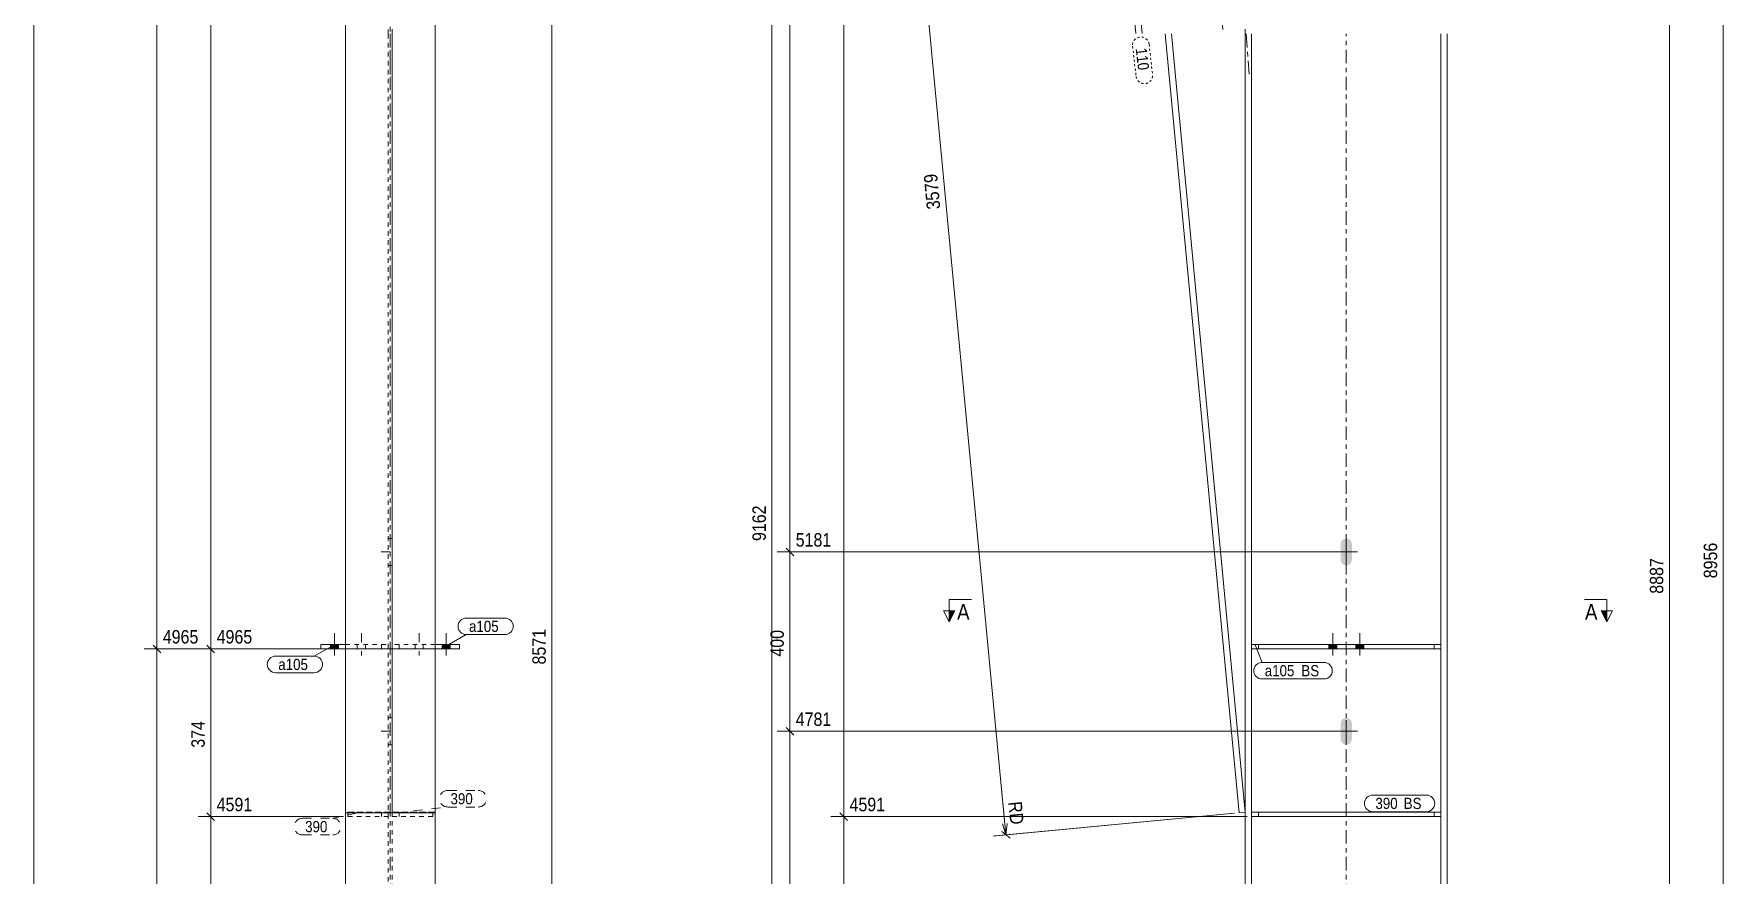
# Model space of a CAD drawing. Header units: millimetres. Extents: x 2 to 579, y 1 to 825.
# Drawn here: x 5 to 381.5, y 320.4 to 508.1 of the extents above; entities that cross this region are included whole.
import ezdxf

# ---------------------------------------------------------------- set-up
doc = ezdxf.new("R2010")
doc.units = ezdxf.units.MM
for name, pattern in [('XKITLINE00', [0]), ('XKITLINE01', [4, 1, -1, 1, -1]), ('XKITLINE02', [4, 2, -2]), ('XKITLINE03', [6, 3, -1, 1, -1]), ('XKITLINE04', [3, 0.5, -0.5, 0.5, -0.5, 0.5, -0.5])]:
    doc.linetypes.add(name, pattern=pattern)
for name, color, linetype, lineweight in [('Bolt', 3, 'Continuous', 0), ('Dimensions', 7, 'Continuous', 0), ('DrawingSheet', 5, 'Continuous', 0), ('Part', 2, 'Continuous', 0), ('PartMark', 7, 'Continuous', 0), ('Section', 6, 'Continuous', 0)]:
    doc.layers.add(name, color=color, linetype=linetype, lineweight=lineweight)
doc.styles.add('ARIAL', font='ARIAL.TTF')

# ---------------------------------------------------------------- blocks, each defined once
blk = doc.blocks.new('*A5')
at = {"layer": 'Bolt'}
for points in [[(297.98, 389.62), (297.5, 389.52), (297.02, 389.62), (296.62, 389.89), (296.35, 390.29), (296.25, 390.77), (296.25, 394.27), (296.35, 394.75), (296.62, 395.16), (297.02, 395.43), (297.5, 395.52), (297.98, 395.43), (298.38, 395.16), (298.65, 394.75), (298.75, 394.27), (298.75, 390.77), (298.65, 390.29), (298.38, 389.89)], [(297.98, 349.62), (297.5, 349.52), (297.02, 349.62), (296.62, 349.89), (296.35, 350.29), (296.25, 350.77), (296.25, 354.27), (296.35, 354.75), (296.62, 355.16), (297.02, 355.43), (297.5, 355.52), (297.98, 355.43), (298.38, 355.16), (298.65, 354.75), (298.75, 354.27), (298.75, 350.77), (298.65, 350.29), (298.38, 349.89)]]:
    blk.add_hatch(color=3, dxfattribs=at).paths.add_polyline_path(points, flags=17)
at = {"layer": 'Bolt', "color": 3, "linetype": 'XKITLINE00', "lineweight": 0}
for p, q in [((300, 392.52), (295, 392.52)), ((297.5, 395.02), (297.5, 390.02)), ((297.5, 355.02), (297.5, 350.02)), ((300, 352.52), (295, 352.52))]:
    blk.add_line(p, q, dxfattribs=at)
blk = doc.blocks.new('*A7')
at = {"layer": 'Bolt', "color": 3, "linetype": 'XKITLINE02', "lineweight": 0}
for p, q in [((294.5, 374.4), (294.5, 369.4)), ((294.5, 374.4), (294.5, 369.4)), ((300.5, 374.4), (300.5, 369.4)), ((300.5, 374.4), (300.5, 369.4)), ((293.6, 371.9), (293.6, 370.9)), ((293.6, 371.9), (293.6, 370.9)), ((295.4, 371.9), (295.4, 370.9)), ((295.4, 371.9), (295.4, 370.9)), ((299.6, 371.9), (299.6, 370.9)), ((299.6, 371.9), (299.6, 370.9)), ((301.4, 371.9), (301.4, 370.9)), ((301.4, 371.9), (301.4, 370.9))]:
    blk.add_line(p, q, dxfattribs=at)
blk = doc.blocks.new('*A8')
at = {"layer": 'Bolt'}
for points in [[(293.6, 370.9), (293.6, 371.9), (295.4, 371.9), (295.4, 370.9)], [(293.6, 370.9), (293.6, 371.9), (295.4, 371.9), (295.4, 370.9)], [(299.6, 370.9), (299.6, 371.9), (301.4, 371.9), (301.4, 370.9)], [(299.6, 370.9), (299.6, 371.9), (301.4, 371.9), (301.4, 370.9)]]:
    blk.add_hatch(color=3, dxfattribs=at).paths.add_polyline_path(points, flags=17)
at = {"layer": 'Bolt', "color": 3, "linetype": 'XKITLINE00', "lineweight": 0}
for p, q in [((294.5, 374.4), (294.5, 369.4)), ((294.5, 374.4), (294.5, 369.4)), ((300.5, 374.4), (300.5, 369.4)), ((300.5, 374.4), (300.5, 369.4)), ((293.6, 371.9), (293.6, 370.9)), ((293.6, 371.9), (293.6, 370.9)), ((295.4, 371.9), (295.4, 370.9)), ((295.4, 371.9), (295.4, 370.9)), ((299.6, 371.9), (299.6, 370.9)), ((299.6, 371.9), (299.6, 370.9)), ((301.4, 371.9), (301.4, 370.9)), ((301.4, 371.9), (301.4, 370.9))]:
    blk.add_line(p, q, dxfattribs=at)
blk = doc.blocks.new('*A13')
at = {"layer": 'Part', "color": 2, "linetype": 'XKITLINE00', "lineweight": 0}
for p, q in [((275, 508.02), (275, 219.5)), ((276.4, 508.02), (276.4, 371.9)), ((318.6, 508.02), (318.6, 371.9)), ((320, 219.5), (320, 508.02)), ((276.4, 370.9), (276.4, 219.5)), ((318.6, 370.9), (318.6, 219.5))]:
    blk.add_line(p, q, dxfattribs=at)
at = {"layer": 'Part', "color": 7, "linetype": 'XKITLINE03', "lineweight": 0}
blk.add_line((297.5, 219.5), (297.5, 508.02), dxfattribs=at)
at = {"layer": 'Part', "color": 7, "linetype": 'XKITLINE01', "lineweight": 0}
for p, q in [((276.4, 371.9), (276.4, 370.9)), ((318.6, 371.9), (318.6, 370.9))]:
    blk.add_line(p, q, dxfattribs=at)
blk = doc.blocks.new('*A15')
at = {"layer": 'Part', "color": 7, "linetype": 'XKITLINE01', "lineweight": 0}
for p, q in [((318.6, 371.9), (276.4, 371.9)), ((276.4, 370.9), (276.4, 371.9)), ((318.6, 370.9), (276.4, 370.9)), ((277.9, 371.9), (277.9, 370.9)), ((317.1, 370.9), (317.1, 371.9)), ((318.6, 371.9), (318.6, 370.9))]:
    blk.add_line(p, q, dxfattribs=at)
blk = doc.blocks.new('*A16')
at = {"layer": 'Part', "color": 2, "linetype": 'XKITLINE00', "lineweight": 0}
for p, q in [((276.4, 371.9), (318.6, 371.9)), ((276.4, 371.9), (276.4, 370.9)), ((276.4, 370.9), (318.6, 370.9)), ((318.6, 370.9), (318.6, 371.9))]:
    blk.add_line(p, q, dxfattribs=at)
at = {"layer": 'Part', "color": 7, "linetype": 'XKITLINE01', "lineweight": 0}
for p, q in [((277.9, 370.9), (277.9, 371.9)), ((317.1, 370.9), (317.1, 371.9))]:
    blk.add_line(p, q, dxfattribs=at)
blk = doc.blocks.new('*A18')
at = {"layer": 'Part', "color": 7, "linetype": 'XKITLINE01', "lineweight": 0}
for p, q in [((238.35, 637.05), (273.84, 665.03)), ((273.84, 665.03), (275, 664.47)), ((275, 508.12), (275, 664.47)), ((275, 508.12), (275, 664.47)), ((275, 664.47), (275, 664.47)), ((275, 334.5), (275, 508.02)), ((275, 334.5), (275, 508.02))]:
    blk.add_line(p, q, dxfattribs=at)
at = {"layer": 'Part', "color": 7, "linetype": 'XKITLINE03', "lineweight": 0}
for p, q in [((258.43, 663.59), (270.07, 508.12)), ((275.21, 508.02), (275.95, 498.14))]:
    blk.add_line(p, q, dxfattribs=at)
at = {"layer": 'Part', "color": 2, "linetype": 'XKITLINE00', "lineweight": 0}
for p, q in [((275, 664.47), (273.84, 665.03)), ((250.6, 508.12), (238.35, 637.05)), ((239.66, 638.09), (252, 508.12)), ((273.61, 334.37), (257.12, 508.02)), ((258.52, 508.02), (275, 334.5)), ((275, 334.5), (273.61, 334.37))]:
    blk.add_line(p, q, dxfattribs=at)
blk = doc.blocks.new('*A19')
at = {"layer": 'Part', "color": 2, "linetype": 'XKITLINE00', "lineweight": 0}
for p, q in [((276.4, 334.5), (318.6, 334.5)), ((276.4, 333.5), (318.6, 333.5))]:
    blk.add_line(p, q, dxfattribs=at)
at = {"layer": 'Part', "color": 7, "linetype": 'XKITLINE01', "lineweight": 0}
for p, q in [((276.4, 334.5), (276.4, 333.5)), ((277.9, 333.5), (277.9, 334.5)), ((317.1, 334.5), (317.1, 333.5)), ((318.6, 333.5), (318.6, 334.5))]:
    blk.add_line(p, q, dxfattribs=at)
blk = doc.blocks.new('*A20')
at = {"layer": 'Part', "color": 7, "linetype": 'XKITLINE01', "lineweight": 0}
for p, q in [((318.6, 334.5), (276.4, 334.5)), ((276.4, 334.5), (276.4, 333.5)), ((276.4, 333.5), (318.6, 333.5)), ((277.9, 333.5), (277.9, 334.5)), ((317.1, 333.5), (317.1, 334.5)), ((318.6, 333.5), (318.6, 334.5))]:
    blk.add_line(p, q, dxfattribs=at)
blk = doc.blocks.new('*A26')
at = {"layer": 'Bolt', "color": 3, "linetype": 'XKITLINE02', "lineweight": 0}
for p, q in [((84, 395.52), (84.9, 395.52)), ((82.45, 392.52), (86.45, 392.52)), ((84, 389.52), (84.9, 389.52)), ((84, 355.52), (84.9, 355.52)), ((82.45, 352.52), (86.45, 352.52)), ((84, 349.52), (84.9, 349.52))]:
    blk.add_line(p, q, dxfattribs=at)
blk = doc.blocks.new('*A28')
at = {"layer": 'Bolt'}
blk.add_hatch(color=3, dxfattribs=at).paths.add_polyline_path([(71.1, 370.9), (71.1, 371.9), (72.9, 371.9), (72.9, 370.9)], flags=17)
blk.add_hatch(color=3, dxfattribs=at).paths.add_polyline_path([(71.1, 370.9), (71.1, 371.9), (72.9, 371.9), (72.9, 370.9)], flags=17)
at = {"layer": 'Bolt', "color": 3, "linetype": 'XKITLINE00', "lineweight": 0}
for p, q in [((72, 374.4), (72, 369.4)), ((72, 374.4), (72, 369.4)), ((71.1, 371.9), (71.1, 370.9)), ((71.1, 371.9), (71.1, 370.9)), ((72.9, 371.9), (72.9, 370.9)), ((72.9, 371.9), (72.9, 370.9))]:
    blk.add_line(p, q, dxfattribs=at)
at = {"layer": 'Bolt', "color": 3, "linetype": 'XKITLINE02', "lineweight": 0}
for p, q in [((78, 374.4), (78, 369.4)), ((78, 374.4), (78, 369.4)), ((77.1, 371.9), (77.1, 370.9)), ((77.1, 371.9), (77.1, 370.9)), ((78.9, 371.9), (78.9, 370.9)), ((78.9, 371.9), (78.9, 370.9))]:
    blk.add_line(p, q, dxfattribs=at)
blk = doc.blocks.new('*A29')
at = {"layer": 'Bolt'}
blk.add_hatch(color=3, dxfattribs=at).paths.add_polyline_path([(97.8, 371.9), (97.8, 370.9), (96, 370.9), (96, 371.9)], flags=17)
blk.add_hatch(color=3, dxfattribs=at).paths.add_polyline_path([(97.8, 371.9), (97.8, 370.9), (96, 370.9), (96, 371.9)], flags=17)
at = {"layer": 'Bolt', "color": 3, "linetype": 'XKITLINE02', "lineweight": 0}
for p, q in [((90.9, 374.4), (90.9, 369.4)), ((90.9, 374.4), (90.9, 369.4)), ((90, 371.9), (90, 370.9)), ((90, 371.9), (90, 370.9)), ((91.8, 371.9), (91.8, 370.9)), ((91.8, 371.9), (91.8, 370.9))]:
    blk.add_line(p, q, dxfattribs=at)
at = {"layer": 'Bolt', "color": 3, "linetype": 'XKITLINE00', "lineweight": 0}
for p, q in [((96.9, 374.4), (96.9, 369.4)), ((96.9, 374.4), (96.9, 369.4)), ((96, 371.9), (96, 370.9)), ((96, 371.9), (96, 370.9)), ((97.8, 371.9), (97.8, 370.9)), ((97.8, 371.9), (97.8, 370.9))]:
    blk.add_line(p, q, dxfattribs=at)
blk = doc.blocks.new('*A34')
at = {"layer": 'Part', "color": 7, "linetype": 'XKITLINE01', "lineweight": 0}
for p, q in [((74.45, 508.02), (74.45, 334.37)), ((84, 508.02), (84, 219.5)), ((84.9, 219.5), (84.9, 508.02)), ((94.45, 334.37), (94.45, 508.02))]:
    blk.add_line(p, q, dxfattribs=at)
at = {"layer": 'Part', "color": 7, "linetype": 'XKITLINE03', "lineweight": 0}
blk.add_line((84.45, 219.5), (84.45, 508.02), dxfattribs=at)
at = {"layer": 'Part', "color": 2, "linetype": 'XKITLINE00', "lineweight": 0}
for p, q in [((74.45, 219.5), (74.45, 334.37)), ((94.45, 334.37), (94.45, 219.5))]:
    blk.add_line(p, q, dxfattribs=at)
blk = doc.blocks.new('*A36')
at = {"layer": 'Part', "color": 2, "linetype": 'XKITLINE00', "lineweight": 0}
for p, q in [((69, 371.9), (74.45, 371.9)), ((69, 371.9), (69, 370.9)), ((69, 370.9), (74.45, 370.9))]:
    blk.add_line(p, q, dxfattribs=at)
at = {"layer": 'Part', "color": 7, "linetype": 'XKITLINE01', "lineweight": 0}
for p, q in [((74.45, 371.9), (84, 371.9)), ((74.45, 370.9), (84, 370.9)), ((82.5, 371.9), (82.5, 370.9)), ((84, 371.9), (84, 370.9))]:
    blk.add_line(p, q, dxfattribs=at)
blk = doc.blocks.new('*A37')
at = {"layer": 'Part', "color": 7, "linetype": 'XKITLINE01', "lineweight": 0}
for p, q in [((84.9, 371.9), (84.9, 370.9)), ((94.45, 371.9), (84.9, 371.9)), ((94.45, 370.9), (84.9, 370.9)), ((86.4, 371.9), (86.4, 370.9))]:
    blk.add_line(p, q, dxfattribs=at)
at = {"layer": 'Part', "color": 2, "linetype": 'XKITLINE00', "lineweight": 0}
for p, q in [((99.9, 371.9), (94.45, 371.9)), ((99.9, 370.9), (94.45, 370.9)), ((99.9, 371.9), (99.9, 370.9))]:
    blk.add_line(p, q, dxfattribs=at)
blk = doc.blocks.new('*A39')
at = {"layer": 'Part', "color": 7, "linetype": 'XKITLINE01', "lineweight": 0}
for p, q in [((84, 665.03), (84, 508.12)), ((84.9, 665.03), (84, 665.03)), ((84, 664.47), (84.9, 664.47)), ((84.9, 508.12), (84.9, 665.03)), ((84, 638.09), (74.45, 638.09)), ((74.45, 638.09), (74.45, 626.77)), ((74.45, 637.05), (94.45, 637.05)), ((94.45, 638.09), (84.9, 638.09)), ((94.45, 626.77), (94.45, 638.09)), ((84, 508.02), (84, 334.5)), ((84.9, 334.5), (84.9, 508.02)), ((94.45, 334.5), (74.45, 334.5))]:
    blk.add_line(p, q, dxfattribs=at)
at = {"layer": 'Part', "color": 7, "linetype": 'XKITLINE03', "lineweight": 0}
for p, q in [((84.45, 663.59), (84.45, 508.12)), ((84.45, 508.02), (84.45, 498.14))]:
    blk.add_line(p, q, dxfattribs=at)
at = {"layer": 'Part', "color": 2, "linetype": 'XKITLINE00', "lineweight": 0}
for p, q in [((74.45, 508.12), (74.45, 626.77)), ((94.45, 508.12), (94.45, 626.77)), ((74.45, 334.37), (74.45, 508.02)), ((94.45, 334.37), (94.45, 508.02)), ((94.45, 334.37), (74.45, 334.37))]:
    blk.add_line(p, q, dxfattribs=at)
blk = doc.blocks.new('*A40')
at = {"layer": 'Part', "color": 7, "linetype": 'XKITLINE01', "lineweight": 0}
for p, q in [((93.9, 334.5), (84.9, 334.5)), ((84.9, 334.5), (84.9, 333.5)), ((84.9, 333.5), (93.9, 333.5)), ((86.4, 334.5), (86.4, 333.5)), ((93.9, 333.5), (93.9, 334.5))]:
    blk.add_line(p, q, dxfattribs=at)
blk = doc.blocks.new('*A41')
at = {"layer": 'Part', "color": 7, "linetype": 'XKITLINE01', "lineweight": 0}
for p, q in [((84, 334.5), (75, 334.5)), ((75, 334.5), (75, 333.5)), ((75, 333.5), (84, 333.5)), ((82.5, 334.5), (82.5, 333.5)), ((84, 333.5), (84, 334.5))]:
    blk.add_line(p, q, dxfattribs=at)
blk = doc.blocks.new('*A69')
at = {"layer": 'DrawingSheet', "color": 5, "linetype": 'XKITLINE00', "lineweight": 0}
blk.add_line((5, 825), (5, 5), dxfattribs=at)
blk = doc.blocks.new('*A81')
at = {"layer": 'Dimensions', "color": 7, "linetype": 'XKITLINE00', "lineweight": 0}
blk.add_line((169.5, 78.78), (169.5, 720.05), dxfattribs=at)
at = {"layer": 'Dimensions', "color": 3, "style": 'ARIAL', "width": 0.85}
blk.add_text('9162', height=3, rotation=90.0002, dxfattribs=at).set_placement((168.15, 394.96))
blk = doc.blocks.new('*A85')
at = {"layer": 'Dimensions', "color": 7, "linetype": 'XKITLINE00', "lineweight": 0}
for p, q in [((296.5, 352.52), (170.65, 352.52)), ((172.65, 353.37), (174.35, 351.67)), ((173.5, 103.9), (173.5, 352.52)), ((296.5, 103.9), (170.65, 103.9)), ((172.65, 104.75), (174.35, 103.05))]:
    blk.add_line(p, q, dxfattribs=at)
at = {"layer": 'Dimensions', "color": 3}
for p in [(173.5, 352.52), (173.5, 103.9)]:
    blk.add_point(p, dxfattribs=at)
at = {"layer": 'Dimensions', "color": 3, "style": 'ARIAL', "width": 0.85}
blk.add_text('4781', height=3, dxfattribs=at).set_placement((174.8, 353.72))
blk.add_text('4550', height=3, rotation=90.0002, dxfattribs=at).set_placement((172.15, 223.76))
blk = doc.blocks.new('*A86')
at = {"layer": 'Dimensions', "color": 7, "linetype": 'XKITLINE00', "lineweight": 0}
for p, q in [((296.5, 392.52), (170.65, 392.52)), ((172.65, 393.37), (174.35, 391.67)), ((173.5, 352.52), (173.5, 392.52)), ((296.5, 352.52), (170.65, 352.52)), ((172.65, 353.37), (174.35, 351.67))]:
    blk.add_line(p, q, dxfattribs=at)
at = {"layer": 'Dimensions', "color": 3}
for p in [(173.5, 392.52), (173.5, 352.52)]:
    blk.add_point(p, dxfattribs=at)
at = {"layer": 'Dimensions', "color": 3, "style": 'ARIAL', "width": 0.85}
blk.add_text('5181', height=3, dxfattribs=at).set_placement((174.8, 393.72))
blk.add_text('400', height=3, rotation=90.0002, dxfattribs=at).set_placement((172.15, 369.18))
blk = doc.blocks.new('*A87')
at = {"layer": 'Dimensions', "color": 7, "linetype": 'XKITLINE00', "lineweight": 0}
for p, q in [((296.5, 644.46), (170.65, 644.46)), ((172.65, 645.31), (174.35, 643.62)), ((173.5, 392.52), (173.5, 644.46)), ((296.5, 392.52), (170.65, 392.52)), ((172.65, 393.37), (174.35, 391.67))]:
    blk.add_line(p, q, dxfattribs=at)
at = {"layer": 'Dimensions', "color": 3}
for p in [(173.5, 644.46), (173.5, 392.52)]:
    blk.add_point(p, dxfattribs=at)
at = {"layer": 'Dimensions', "color": 3, "style": 'ARIAL', "width": 0.85}
blk.add_text('8386', height=3, dxfattribs=at).set_placement((174.8, 645.66))
blk.add_text('3205', height=3, rotation=90.0002, dxfattribs=at).set_placement((172.15, 514.04))
blk = doc.blocks.new('*A90')
at = {"layer": 'Dimensions', "color": 7, "linetype": 'XKITLINE00', "lineweight": 0}
for p, q in [((238.78, 622.03), (191.43, 617.53)), ((193.34, 618.56), (195.19, 617.04)), ((221.65, 329.44), (194.27, 617.8)), ((220.97, 336.63), (221.65, 329.44)), ((272.61, 334.28), (218.82, 329.17)), ((272.61, 334.28), (219.26, 329.21)), ((220.92, 331.88), (221.65, 329.44)), ((221.91, 331.97), (221.65, 329.44)), ((220.73, 330.2), (222.58, 328.67))]:
    blk.add_line(p, q, dxfattribs=at)
at = {"layer": 'Dimensions', "color": 3}
for p in [(194.27, 617.8), (221.65, 329.44)]:
    blk.add_point(p, dxfattribs=at)
at = {"layer": 'Dimensions', "color": 7}
blk.add_point((221.65, 329.44), dxfattribs=at)
at = {"layer": 'Dimensions', "color": 3, "style": 'ARIAL', "width": 0.85}
for s, rotation, p in [('3579', 5.4259, (195.45, 619.12)), ('3579', 95.4261, (207.04, 469.06)), ('RD', -84.5743, (222.17, 336.74))]:
    blk.add_text(s, height=3, rotation=rotation, dxfattribs=at).set_placement(p)
blk = doc.blocks.new('*A101')
at = {"layer": 'PartMark', "color": 7, "linetype": 'XKITLINE04', "lineweight": 0}
for p, q in [((249.87, 505.29), (250.66, 498.58)), ((253.55, 505.72), (254.33, 499))]:
    blk.add_line(p, q, dxfattribs=at)
for centre, start, end in [((251.71, 505.51), 6.6433, 186.6433), ((252.49, 498.79), 186.6433, 6.6433)]:
    blk.add_arc(centre, 1.85, start, end, dxfattribs=at)
at = {"layer": 'PartMark', "color": 3, "style": 'ARIAL', "width": 0.85}
blk.add_text('110', height=2.5, rotation=-83.3539, dxfattribs=at).set_placement((250.54, 504.77))
blk = doc.blocks.new('*A105')
at = {"layer": 'PartMark', "color": 7, "linetype": 'XKITLINE00', "lineweight": 0}
for p, q in [((277.17, 371.83), (278.73, 367.89)), ((278.73, 367.89), (292.54, 367.89)), ((278.73, 364.19), (292.54, 364.19))]:
    blk.add_line(p, q, dxfattribs=at)
for centre, start, end in [((278.73, 366.04), 90, 270), ((292.54, 366.04), 270, 90)]:
    blk.add_arc(centre, 1.85, start, end, dxfattribs=at)
at = {"layer": 'PartMark', "color": 3, "style": 'ARIAL', "width": 0.85}
for s, p in [('a105', (279.33, 364.79)), ('BS', (287.49, 364.79))]:
    blk.add_text(s, height=2.5, dxfattribs=at).set_placement(p)
blk = doc.blocks.new('*A106')
at = {"layer": 'PartMark', "color": 7, "linetype": 'XKITLINE00', "lineweight": 0}
for p, q in [((303.39, 338.3), (315.35, 338.3)), ((303.39, 334.6), (315.35, 334.6))]:
    blk.add_line(p, q, dxfattribs=at)
for centre, start, end in [((303.39, 336.45), 90, 270), ((315.35, 336.45), 270, 90)]:
    blk.add_arc(centre, 1.85, start, end, dxfattribs=at)
at = {"layer": 'PartMark', "color": 3, "style": 'ARIAL', "width": 0.85}
for s, p in [('390', (303.99, 335.2)), ('BS', (310.3, 335.2))]:
    blk.add_text(s, height=2.5, dxfattribs=at).set_placement(p)
blk = doc.blocks.new('*A108')
at = {"layer": 'Section'}
for points in [[(210.26, 379.4), (209.01, 376.9), (209.01, 379.4)], [(355.57, 379.4), (355.57, 376.9), (354.32, 379.4)]]:
    blk.add_hatch(color=3, dxfattribs=at).paths.add_polyline_path(points, flags=17)
at = {"layer": 'Section', "color": 1, "linetype": 'XKITLINE00', "lineweight": 0}
for p, q in [((209.01, 381.9), (214.01, 381.9)), ((209.01, 381.9), (209.01, 376.9)), ((355.57, 381.9), (350.57, 381.9)), ((355.57, 381.9), (355.57, 376.9))]:
    blk.add_line(p, q, dxfattribs=at)
at = {"layer": 'Section', "color": 3, "linetype": 'XKITLINE00', "lineweight": 0}
for p, q in [((209.01, 376.9), (207.76, 379.4)), ((210.26, 379.4), (207.76, 379.4)), ((209.01, 376.9), (210.26, 379.4)), ((354.32, 379.4), (356.82, 379.4)), ((355.57, 376.9), (354.32, 379.4)), ((356.82, 379.4), (355.57, 376.9))]:
    blk.add_line(p, q, dxfattribs=at)
at = {"layer": 'Section', "color": 7, "style": 'ARIAL', "width": 0.85}
for p in [(210.76, 377.4), (350.7, 377.4)]:
    blk.add_text('A', height=3.5, dxfattribs=at).set_placement(p)
blk = doc.blocks.new('*A117')
at = {"layer": 'Dimensions', "color": 7, "linetype": 'XKITLINE00', "lineweight": 0}
blk.add_line((381.5, 80.78), (381.5, 701.42), dxfattribs=at)
at = {"layer": 'Dimensions', "color": 3, "style": 'ARIAL', "width": 0.85}
blk.add_text('8956', height=3, rotation=90.0002, dxfattribs=at).set_placement((380.15, 386.65))
blk = doc.blocks.new('*A118')
at = {"layer": 'Dimensions', "color": 7, "linetype": 'XKITLINE00', "lineweight": 0}
for p, q in [((275.4, 333.5), (182.65, 333.5)), ((184.65, 334.35), (186.35, 332.65)), ((185.5, 80.78), (185.5, 333.5)), ((274, 80.78), (182.65, 80.78)), ((184.65, 81.63), (186.35, 79.93))]:
    blk.add_line(p, q, dxfattribs=at)
at = {"layer": 'Dimensions', "color": 3}
for p in [(185.5, 333.5), (185.5, 80.78)]:
    blk.add_point(p, dxfattribs=at)
at = {"layer": 'Dimensions', "color": 3, "style": 'ARIAL', "width": 0.85}
blk.add_text('4591', height=3, dxfattribs=at).set_placement((186.8, 334.7))
blk.add_text('4591', height=3, rotation=90.0002, dxfattribs=at).set_placement((184.15, 202.69))
blk = doc.blocks.new('*A119')
at = {"layer": 'Dimensions', "color": 7, "linetype": 'XKITLINE00', "lineweight": 0}
for p, q in [((319, 701.42), (182.65, 701.42)), ((184.65, 702.27), (186.35, 700.57)), ((185.5, 333.5), (185.5, 701.42)), ((275.4, 333.5), (182.65, 333.5)), ((184.65, 334.35), (186.35, 332.65))]:
    blk.add_line(p, q, dxfattribs=at)
at = {"layer": 'Dimensions', "color": 3}
for p in [(185.5, 701.42), (185.5, 333.5)]:
    blk.add_point(p, dxfattribs=at)
at = {"layer": 'Dimensions', "color": 3, "style": 'ARIAL', "width": 0.85}
blk.add_text('8956', height=3, dxfattribs=at).set_placement((186.8, 702.62))
blk.add_text('4365', height=3, rotation=90.0002, dxfattribs=at).set_placement((184.15, 513.01))
blk = doc.blocks.new('*A120')
at = {"layer": 'Dimensions', "color": 7, "linetype": 'XKITLINE00', "lineweight": 0}
blk.add_line((369.5, 80.78), (369.5, 694.55), dxfattribs=at)
at = {"layer": 'Dimensions', "color": 3, "style": 'ARIAL', "width": 0.85}
blk.add_text('8887', height=3, rotation=90.0002, dxfattribs=at).set_placement((368.15, 383.21))
blk = doc.blocks.new('*A122')
at = {"layer": 'Dimensions', "color": 7, "linetype": 'XKITLINE00', "lineweight": 0}
blk.add_line((120.45, 80.78), (120.45, 662.96), dxfattribs=at)
at = {"layer": 'Dimensions', "color": 3, "style": 'ARIAL', "width": 0.85}
blk.add_text('8571', height=3, rotation=90.0002, dxfattribs=at).set_placement((119.1, 367.42))
blk = doc.blocks.new('*A129')
at = {"layer": 'Dimensions', "color": 7, "linetype": 'XKITLINE00', "lineweight": 0}
for p, q in [((98.9, 370.9), (29.6, 370.9)), ((31.6, 371.75), (33.3, 370.05)), ((32.45, 80.78), (32.45, 370.9)), ((73.45, 80.78), (29.6, 80.78)), ((31.6, 81.63), (33.3, 79.93))]:
    blk.add_line(p, q, dxfattribs=at)
at = {"layer": 'Dimensions', "color": 3}
for p in [(32.45, 370.9), (32.45, 80.78)]:
    blk.add_point(p, dxfattribs=at)
at = {"layer": 'Dimensions', "color": 3, "style": 'ARIAL', "width": 0.85}
blk.add_text('4965', height=3, dxfattribs=at).set_placement((33.75, 372.1))
blk.add_text('4965', height=3, rotation=90.0002, dxfattribs=at).set_placement((31.1, 221.39))
blk = doc.blocks.new('*A130')
at = {"layer": 'Dimensions', "color": 7, "linetype": 'XKITLINE00', "lineweight": 0}
for p, q in [((73.45, 701.42), (29.6, 701.42)), ((31.6, 702.27), (33.3, 700.57)), ((32.45, 370.9), (32.45, 701.42)), ((98.9, 370.9), (29.6, 370.9)), ((31.6, 371.75), (33.3, 370.05))]:
    blk.add_line(p, q, dxfattribs=at)
at = {"layer": 'Dimensions', "color": 3}
for p in [(32.45, 701.42), (32.45, 370.9)]:
    blk.add_point(p, dxfattribs=at)
at = {"layer": 'Dimensions', "color": 3, "style": 'ARIAL', "width": 0.85}
blk.add_text('8956', height=3, dxfattribs=at).set_placement((33.75, 702.62))
blk.add_text('3991', height=3, rotation=90.0002, dxfattribs=at).set_placement((31.1, 531.71))
blk = doc.blocks.new('*A131')
at = {"layer": 'Dimensions', "color": 7, "linetype": 'XKITLINE00', "lineweight": 0}
for p, q in [((74, 333.5), (41.6, 333.5)), ((43.6, 334.35), (45.3, 332.65)), ((44.45, 80.78), (44.45, 333.5)), ((44.45, 88), (44.45, 80.78)), ((43.95, 83.28), (44.45, 80.78)), ((44.95, 83.28), (44.45, 80.78)), ((73.45, 80.78), (39.95, 80.78)), ((73.45, 80.78), (41.6, 80.78)), ((43.6, 81.63), (45.3, 79.93))]:
    blk.add_line(p, q, dxfattribs=at)
at = {"layer": 'Dimensions', "color": 3}
for p in [(44.45, 333.5), (44.45, 80.78)]:
    blk.add_point(p, dxfattribs=at)
at = {"layer": 'Dimensions', "color": 7}
blk.add_point((44.45, 80.78), dxfattribs=at)
at = {"layer": 'Dimensions', "color": 3, "style": 'ARIAL', "width": 0.85}
blk.add_text('4591', height=3, dxfattribs=at).set_placement((45.75, 334.7))
for s, p in [('4591', (43.1, 202.69)), ('RD', (43.25, 82.22))]:
    blk.add_text(s, height=3, rotation=90.0002, dxfattribs=at).set_placement(p)
blk = doc.blocks.new('*A132')
at = {"layer": 'Dimensions', "color": 7, "linetype": 'XKITLINE00', "lineweight": 0}
for p, q in [((98.9, 370.9), (41.6, 370.9)), ((43.6, 371.75), (45.3, 370.05)), ((44.45, 333.5), (44.45, 370.9)), ((74, 333.5), (41.6, 333.5)), ((43.6, 334.35), (45.3, 332.65))]:
    blk.add_line(p, q, dxfattribs=at)
at = {"layer": 'Dimensions', "color": 3}
for p in [(44.45, 370.9), (44.45, 333.5)]:
    blk.add_point(p, dxfattribs=at)
at = {"layer": 'Dimensions', "color": 3, "style": 'ARIAL', "width": 0.85}
blk.add_text('4965', height=3, dxfattribs=at).set_placement((45.75, 372.1))
blk.add_text('374', height=3, rotation=90.0002, dxfattribs=at).set_placement((43.1, 348.86))
blk = doc.blocks.new('*A133')
at = {"layer": 'Dimensions', "color": 7, "linetype": 'XKITLINE00', "lineweight": 0}
for p, q in [((73.45, 701.42), (41.6, 701.42)), ((43.6, 702.27), (45.3, 700.57)), ((44.45, 370.9), (44.45, 701.42)), ((98.9, 370.9), (41.6, 370.9)), ((43.6, 371.75), (45.3, 370.05))]:
    blk.add_line(p, q, dxfattribs=at)
at = {"layer": 'Dimensions', "color": 3}
for p in [(44.45, 701.42), (44.45, 370.9)]:
    blk.add_point(p, dxfattribs=at)
at = {"layer": 'Dimensions', "color": 3, "style": 'ARIAL', "width": 0.85}
blk.add_text('8956', height=3, dxfattribs=at).set_placement((45.75, 702.62))
blk.add_text('3991', height=3, rotation=90.0002, dxfattribs=at).set_placement((43.1, 531.71))
blk = doc.blocks.new('*A141')
at = {"layer": 'PartMark', "color": 7, "linetype": 'XKITLINE02', "lineweight": 0}
for p, q in [((64.87, 333.12), (71.63, 333.12)), ((76.83, 334.27), (71.63, 333.12)), ((64.87, 329.42), (71.63, 329.42))]:
    blk.add_line(p, q, dxfattribs=at)
for centre, start, end in [((64.87, 331.27), 90, 270), ((71.63, 331.27), 270, 90)]:
    blk.add_arc(centre, 1.85, start, end, dxfattribs=at)
at = {"layer": 'PartMark', "color": 3, "style": 'ARIAL', "width": 0.85}
blk.add_text('390', height=2.5, dxfattribs=at).set_placement((65.47, 330.02))
blk = doc.blocks.new('*A142')
at = {"layer": 'PartMark', "color": 7, "linetype": 'XKITLINE02', "lineweight": 0}
for p, q in [((97.27, 339.34), (104.03, 339.34)), ((85.67, 334.38), (97.27, 335.64)), ((97.27, 335.64), (104.03, 335.64))]:
    blk.add_line(p, q, dxfattribs=at)
for centre, start, end in [((97.27, 337.49), 90, 270), ((104.03, 337.49), 270, 90)]:
    blk.add_arc(centre, 1.85, start, end, dxfattribs=at)
at = {"layer": 'PartMark', "color": 3, "style": 'ARIAL', "width": 0.85}
blk.add_text('390', height=2.5, dxfattribs=at).set_placement((97.87, 336.24))
blk = doc.blocks.new('*A145')
at = {"layer": 'PartMark', "color": 7, "linetype": 'XKITLINE00', "lineweight": 0}
for p, q in [((101.39, 377.78), (110.01, 377.78)), ((97.15, 371.69), (101.39, 374.08)), ((101.39, 374.08), (110.01, 374.08))]:
    blk.add_line(p, q, dxfattribs=at)
for centre, start, end in [((101.39, 375.93), 90, 270), ((110.01, 375.93), 270, 90)]:
    blk.add_arc(centre, 1.85, start, end, dxfattribs=at)
at = {"layer": 'PartMark', "color": 3, "style": 'ARIAL', "width": 0.85}
blk.add_text('a105', height=2.5, dxfattribs=at).set_placement((101.99, 374.68))
blk = doc.blocks.new('*A146')
at = {"layer": 'PartMark', "color": 7, "linetype": 'XKITLINE00', "lineweight": 0}
for p, q in [((58.89, 369.29), (67.51, 369.29)), ((71.75, 371.69), (67.51, 369.29)), ((58.89, 365.59), (67.51, 365.59))]:
    blk.add_line(p, q, dxfattribs=at)
for centre, start, end in [((58.89, 367.44), 90, 270), ((67.51, 367.44), 270, 90)]:
    blk.add_arc(centre, 1.85, start, end, dxfattribs=at)
at = {"layer": 'PartMark', "color": 3, "style": 'ARIAL', "width": 0.85}
blk.add_text('a105', height=2.5, dxfattribs=at).set_placement((59.49, 366.19))

msp = doc.modelspace()

# ---------------------------------------------------------------- block references
at = {"lineweight": 0}
for name in ['*A69', '*A81', '*A130', '*A133', '*A119', '*A117', '*A120', '*A122', '*A39', '*A18', '*A87', '*A26', '*A5', '*A90', '*A101', '*A86', '*A108', '*A145', '*A129', '*A132', '*A28', '*A29', '*A7', '*A8', '*A146', '*A36', '*A37', '*A15', '*A16', '*A105', '*A85', '*A142', '*A131', '*A118', '*A106', '*A141', '*A41', '*A40', '*A19', '*A20']:
    msp.add_blockref(name, (0, 0), dxfattribs=at)
at = {"layer": 'Part', "lineweight": 0}
for name in ['*A34', '*A13']:
    msp.add_blockref(name, (0, 0), dxfattribs=at)

doc.saveas('drawing.dxf')
